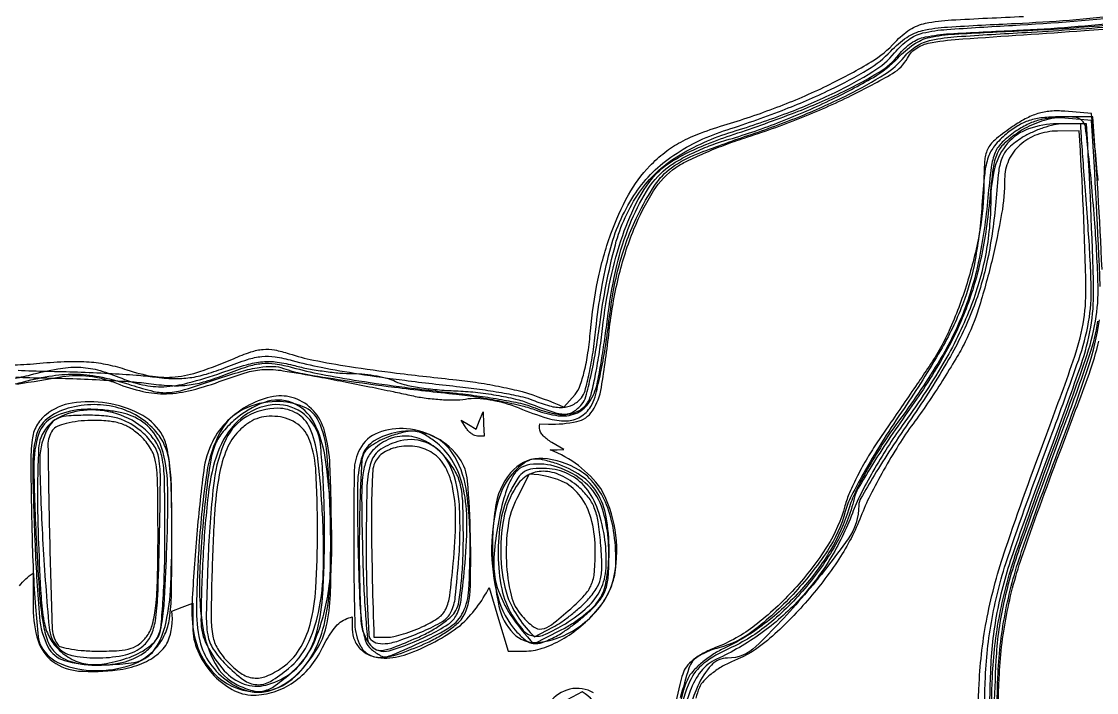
# Model space of a CAD drawing. Extents: x 0 to 564, y 0 to 802.
# Drawn here: x 331.3 to 486.2, y 208 to 304.7 of the extents above; entities that cross this region are included whole.
import ezdxf

# ---------------------------------------------------------------- set-up
doc = ezdxf.new("R2010")
doc.units = 0

msp = doc.modelspace()

# ---------------------------------------------------------------- linework, layer by layer
at = {"color": 253}
for points in [[(330.047688, 253.267905, 0.024664), (332.635132, 253.82489, -0.021356), (336.556807, 254.696261, -0.050416), (339.539833, 254.920975, -0.057248), (342.270418, 254.536368, -0.035383), (345.345764, 253.5, 0.042206), (348.772502, 252.396974, 0.067809), (351.824482, 252.116493, 0.054227), (355.295277, 252.648559, 0.018178), (360.207245, 254.150879, -0.012868), (363.761527, 255.279378, -0.046763), (366.086926, 255.722366, -0.059103), (368.16255, 255.674034, -0.030009), (370.725586, 255.150879, 0.019002), (372.66773, 254.709764, 0.012112), (374.954765, 254.338066, 0.012167), (377.218596, 254.082169, 0.02206), (379.080078, 254, -0.024224), (380.785434, 253.91733, -0.020999), (382.559048, 253.669434, -0.02153), (384.147449, 253.307702, -0.056162), (385.234161, 252.874695, 0.069022), (386.454383, 252.4243, 0.015226), (388.652515, 252.012215, 0.015558), (391.244513, 251.689792, 0.014414), (393.918427, 251.518921, -0.018603), (396.731387, 251.315449, -0.014869), (399.741661, 250.89386, -0.015123), (402.506903, 250.33584, -0.036381), (404.5, 249.714722, 0.011573), (407.870485, 248.477889, 0.077695), (409.621223, 248.171089, 0.146719), (410.859572, 248.517763, 0.0786), (412.062653, 249.5755), (412.062653, 249.5755, 0.107379), (412.639295, 250.686414, 0.010827), (413.361492, 253.597244, 0.013178), (414.063195, 257.146465, 0.010125), (414.648132, 261.054138, -0.032543), (416.903081, 272.568192, -0.086311), (420.39193, 280.162354, -0.104913), (425.770678, 285.263207, -0.063822), (433.79361, 288.868713, 0.01674), (441.67799, 291.554871, 0.022807), (448.572975, 294.530704, 0.025116), (454.016602, 297.527726, 0.080724), (457.131653, 300.230164, -0.059796), (459.143329, 302.127794, -0.102273), (461.230415, 303.09243, -0.040279), (464.652011, 303.60464, -0.002961), (474.131653, 304.194641, 0.012102), (491.786095, 305.617842, 0.044233)], [(470.657928, 194.677429, -0.006561), (470.989764, 211.067392, -0.038848), (471.939419, 219.586014, -0.036629), (474.209137, 228.053195, -0.005436), (480.208832, 244.69574, 0.006033), (484.010048, 255.27949, 0.040452), (485.401478, 260.686295, 0.046098), (485.819144, 265.969464, 0.009178), (484.792084, 290), (480.58313, 290), (480.58313, 290, 0.086956), (476.451984, 289.276073, 0.127947), (473.429028, 287.201469, 0.115689), (471.605541, 283.736789, 0.063067), (470.988129, 278.945251, -0.046809), (470.228688, 271.036318, -0.046283), (468.010963, 263.375328, -0.040371), (464.108386, 255.398016, -0.023538), (458.243744, 246.5, 0.015781), (456.137171, 243.409257, 0.012094), (454.026363, 239.907822, 0.012266), (452.209239, 236.531919, 0.028147), (451.050873, 233.888306, -0.048367), (447.809912, 227.236019, -0.049758), (443.377361, 221.398544, -0.049811), (437.883708, 216.557059, -0.048673), (431.5, 212.854614, 0.118086), (429.24678, 211.093618, 0.081893), (427.665215, 208.258881, 0.026888), (426.014192, 202.760772, 0.002002)]]:
    msp.add_lwpolyline(points, format="xyb", dxfattribs=at)
at = {"color": 250}
for points in [[(330.272455, 255.251386, 0.010963), (333.959961, 255.49646, -0.012789), (337.993071, 255.749706, -0.02816), (341.07975, 255.690521, -0.033747), (343.766712, 255.303797, -0.029229), (346.512817, 254.54718, 0.041326), (350.214673, 253.622839, 0.066701), (353.456799, 253.529167, 0.055173), (357.020561, 254.305738, 0.020046), (361.859192, 256.153992, -0.018928), (364.378048, 257.122568, -0.05994), (366.142155, 257.497673, -0.069772), (367.794912, 257.415723, -0.032489), (369.87674, 256.875671, 0.030608), (373.391874, 255.949663, 0.010375), (378.601135, 255.025192, 0.008467), (385.37351, 254.084933, 0.004188), (394, 253.10907, -0.013203), (397.164743, 252.693129, -0.01131), (400.47187, 252.092346, -0.011458), (403.452408, 251.409432, -0.031703), (409.5, 249.176025), (411.096619, 251.009338), (411.096619, 251.009338, 0.093878), (411.801795, 252.214934, 0.026004), (412.431591, 254.325012, 0.023162), (412.954587, 257.019117, 0.015034), (413.319855, 260.171387), (413.319855, 260.171387, -0.029516), (414.379488, 267.462888, -0.035526), (416.255535, 274.128548, -0.039298), (418.798995, 279.764464, -0.066174), (421.8703, 283.936035, -0.035481), (424.025601, 285.876826, -0.041758), (426.324673, 287.378761, -0.035033), (429.157002, 288.661217, -0.016111), (433, 289.947205, 0.019586), (440.637861, 292.562166, 0.021282), (447.834412, 295.703564, 0.022161), (453.786392, 298.943208, 0.072762), (457.234711, 301.777863, -0.063991), (459.351925, 303.581153, -0.095337), (461.598244, 304.498192, -0.035857), (465.32265, 304.969243, -0.00257), (475.734711, 305.479706, 0.006371)], [(469, 194.528381, -0.011143), (469.3297, 209.32078, -0.037667), (470.484661, 218.909927, -0.033538), (473.130797, 228.769046, -0.007506), (479.010162, 245.166382, 0.005604), (482.883891, 255.842109, 0.039562), (484.290478, 261.177048, 0.047414), (484.720823, 266.291267, 0.010026), (483.743622, 289), (480.621826, 288.966736), (480.621826, 288.966736, 0.084329), (477.647726, 288.428875, 0.097795), (475.187054, 286.946693, 0.103458), (473.571198, 284.718818, 0.10572), (473, 282.047546, -0.043359), (472.56654, 277.058433, -0.016184), (471.12907, 270.168846, -0.016274), (469.237778, 263.35115, -0.040558), (467.300262, 258.559082, -0.01777), (465.980793, 256.14863, -0.007544), (464.050838, 253.011124, -0.007454), (461.888381, 249.721012, -0.009688), (459.805206, 246.776611, 0.018365), (457.72038, 243.718699, 0.012262), (455.551746, 240.077324, 0.012356), (453.620486, 236.438275, 0.023609), (452.283508, 233.411865, -0.053787), (449.119911, 227.279148, -0.034574), (444.253174, 220.914902, -0.034878), (438.814406, 215.544151, -0.082377), (433.957367, 212.599609, 0.036029), (432.356451, 211.821063, 0.034148), (430.853394, 210.808281, 0.036035), (429.651154, 209.725334, 0.091935), (429.008728, 208.74939, 0.035226), (428.48472, 207.211337, 0.00225)]]:
    msp.add_lwpolyline(points, format="xyb", dxfattribs=at)
at = {"color": 8}
for points in [[(330.832886, 254.486685, 0.009695), (335, 254.343872, -0.005016), (339.387376, 254.234643, -0.004641), (343.887104, 254.035606, -0.004633), (347.889788, 253.784106, -0.015442), (350.509308, 253.513611, 0.026192), (353.240582, 253.290786, 0.041506), (355.583549, 253.417274, 0.039187), (357.967092, 253.938359, 0.020478), (360.839386, 254.936707, -0.015695), (363.889198, 256.029543, -0.053081), (365.95718, 256.463028, -0.063002), (367.877034, 256.414495, -0.028926), (370.330078, 255.894348, 0.01886), (374.503825, 254.92121, 0.009012), (379.930023, 253.971184, 0.007576), (386.558134, 253.036128, 0.004469), (394.5, 252.110229, -0.008845), (397.746105, 251.702965, -0.009632), (400.884373, 251.190834, -0.009176), (403.55066, 250.652076, -0.045998), (405, 250.188354, 0.032787), (407.416151, 249.344501, 0.078987), (409.292892, 249.131874, 0.107117), (410.780248, 249.524759, 0.10195), (412.002106, 250.502502), (412.002106, 250.502502, 0.108268), (412.534787, 251.533177, 0.013112), (413.132721, 254.029457, 0.015077), (413.682895, 257.074907, 0.011891), (414.099915, 260.39917, -0.036813), (416.087139, 271.664333, -0.081168), (419.561562, 279.654305, -0.09785), (424.90569, 285.19609, -0.073794), (432.5, 288.969604, 0.012556), (440.940212, 291.945204, 0.020444), (447.921291, 294.937473, 0.023808), (453.306671, 297.833716, 0.0688), (456.596771, 300.485687, -0.053155), (458.90131, 302.464912, -0.096616), (461.169327, 303.452709, -0.039813), (464.773504, 303.955256, -0.003029), (474.596771, 304.475403, 0.01618), (490.101538, 305.706, 0.039603)], [(469.866211, 194.877014, -0.008472), (470.237233, 210.299087, -0.037989), (471.29031, 219.263374, -0.034683), (473.722781, 228.326271, -0.006283), (479.604645, 244.738525, 0.005288), (483.669748, 256.010773, 0.040003), (485.09877, 261.479919, 0.05126), (485.47297, 266.584263, 0.011722), (485.01651, 275.238525, -0.000383), (484.628611, 280.375401, -0.000588), (484.301319, 284.824768, -0.000189), (484.023715, 288.680529, -0.01708), (484, 290), (481.368042, 290), (481.368042, 290, 0.056375), (480.130637, 289.860037, 0.025672), (478.56242, 289.414864, 0.025031), (476.939991, 288.770643, 0.031401), (475.51297, 288.007996, 0.044099), (473.645267, 286.612424, 0.113348), (472.678272, 285.244102, 0.068543), (472.149494, 283.195512, 0.009221), (471.7164, 278.757996, -0.030988), (470.547475, 270.511407, -0.042303), (468.421551, 263.316986, -0.038159), (464.927314, 256.049183, -0.019633), (459.528046, 247.507568, 0.006057), (456.64304, 243.206659, 0.008773), (454.208607, 239.333961, 0.005123), (452.261629, 236.036787, 0.129989), (451.990631, 235.036743, -0.153275), (450.433637, 230.180993, -0.023723), (444.146088, 222.111465, -0.02205), (437.159078, 214.662967, -0.195761), (433.074402, 213, 0.209206), (430.733381, 211.975659, 0.085277), (428.800831, 208.998299, 0.037742), (426.826234, 203.236076, 0.006465)]]:
    msp.add_lwpolyline(points, format="xyb", dxfattribs=at)
at = {"color": 7}
for points in [[(331.023931, 223.409204, -0.084993), (333, 225.244873), (333, 220.193848), (333, 220.193848, 0.076154), (333.720488, 215.490798, 0.159832), (335.848282, 212.516678, 0.139528), (339.560981, 211.1381, 0.05295), (345.138031, 211.291687, 0.054116), (348.336146, 212.079263, 0.080817), (350.842701, 213.484184, 0.098409), (352.435514, 215.365833, 0.127248), (353, 219.786011), (354.5, 220.361633), (356, 220.937256), (356, 217.484375), (356, 217.484375, 0.103103), (356.718469, 214.037171, 0.079626), (358.794666, 210.797119, 0.082683), (361.687289, 208.472212, 0.12871), (364.764679, 207.666687, 0.07916), (367.732934, 208.139584, 0.071787), (370.518131, 209.517113, 0.068636), (372.904359, 211.694618, 0.062351), (374.703766, 214.505005, -0.023798), (375.423908, 215.846833, -0.026687), (376.243618, 217.061836, -0.027373), (377.044025, 218.009018, -0.11248), (379, 218.937256), (379, 217.16864), (379, 217.16864, 0.102519), (379.33946, 215.530441, 0.106137), (380.300117, 214.185181, 0.10094), (381.773788, 213.30585, 0.084396), (383.572876, 213, 0.085766), (386.848728, 213.566078, 0.037884), (390.876862, 215.355072, 0.037846), (394.569343, 217.718417, 0.090586), (398.723053, 223.190369), (400.079834, 218.595154), (401.436646, 214), (403.767975, 214), (403.767975, 214, 0.079537), (406.362409, 214.415336, 0.050037), (409.174866, 215.662781, 0.046073), (411.93585, 217.590606, 0.042442), (414.38089, 220.040833, 0.128634), (416.778418, 225.085694, 0.086695), (416.873413, 231.493492, 0.088474), (414.807934, 237.433937, 0.143565), (407.531189, 243), (408.515594, 243.030396), (409.5, 243.060791), (407.75, 244.080078), (407.75, 244.080078, -0.033089), (407.080236, 244.531996, -0.03895), (406.514065, 245.046463, -0.042751), (406.117936, 245.546572, -0.14716), (406, 246.777771), (407.25, 246.731384), (407.25, 246.731384, 0.062424), (411.358062, 247.091997, 0.197513), (413.589108, 248.625717, 0.10504), (414.895033, 252.000428, 0.011962), (416.009277, 260.143433, -0.030426), (417.362873, 267.894061, -0.038465), (419.585922, 274.819099, -0.043585), (422.41799, 280.331051, -0.099825), (425.623413, 283.698608, -0.039262), (427.191089, 284.622625, -0.011849), (429.705635, 285.77713, -0.011793), (432.597264, 286.942621, -0.012561), (435.480896, 287.944641, 0.016919), (443.500173, 290.809872, 0.019824), (450.885956, 294.078388, 0.017374), (456.849326, 297.267019, 0.139298), (458.991516, 299.484131, -0.134628), (460.395694, 300.964338, -0.097966), (462.53878, 301.743706, -0.021052), (466.951726, 302.237311, -0.000704), (484.5, 303.430389, 0.017068), (495.376906, 304.528406, 0.041237)], [(330.66141, 252.494801, 0.004571), (337.248413, 253.570862, -0.038203), (339.129668, 253.749553, -0.035382), (341.065918, 253.647995, -0.034114), (343.036128, 253.266348, -0.030277), (345.018646, 252.609192, 0.040135), (348.816203, 251.432869, 0.062206), (352.227905, 251.10466, 0.056076), (355.862196, 251.618224, 0.026407), (360.390686, 253.044983, -0.018618), (363.878153, 254.203746, -0.062083), (366.255959, 254.58638, -0.047395), (368.969207, 254.425639, -0.0077), (374.178192, 253.535278, -0.001983), (377.715564, 252.859925, -0.00166), (381.46328, 252.116074, -0.001675), (384.884447, 251.413283, -0.0046), (387.292542, 250.887024, 0.02171), (389.362479, 250.508343, 0.01733), (391.619453, 250.275337, 0.017662), (393.726958, 250.205981, 0.041654), (395.292542, 250.340454, -0.052385), (396.920059, 250.445198, -0.031461), (398.847729, 250.245346, -0.029128), (400.922548, 249.771677, -0.026374), (403, 249.047485, 0.022686), (407.098485, 247.584783, 0.07941), (409.867966, 247.197479, 0.130463), (411.844214, 247.763622, 0.118882), (413.361481, 249.25), (413.361481, 249.25, 0.074892), (413.97422, 250.661627, 0.011637), (414.690331, 253.629692, 0.012741), (415.369139, 257.197851, 0.010782), (415.90863, 261, -0.013249), (416.609735, 265.771901, -0.021766), (417.483967, 269.758011, -0.024337), (418.61496, 273.31209, -0.023949), (420.091217, 276.759033, -0.032103), (422.581652, 281.142021, -0.090719), (425.002224, 283.67942, -0.064981), (428.609672, 285.641919, -0.011002), (436, 288.309937, 0.014675), (443.75627, 291.17467, 0.020631), (450.478207, 294.212105, 0.022254), (455.734019, 297.15313, 0.08596), (458.518951, 299.626251, -0.083787), (460.289528, 301.212271, -0.091077), (462.433506, 302.072662, -0.033253), (466.156684, 302.572666, -0.002649), (476.081512, 303.185974, 0.00618), (488.730661, 304.057322, 0.023184)], [(486.453727, 281.843, 0.007958), (485.5, 291.5), (481.649506, 291.816345), (481.649506, 291.816345, 0.040037), (479.597343, 291.820347, 0.055202), (477.788342, 291.475491, 0.050237), (475.975947, 290.71124, 0.026647), (473.899506, 289.430359, 0.022996), (471.561963, 287.645967, 0.109253), (470.542942, 286.319801, 0.094657), (470.10516, 284.596529, 0.015008), (470, 281.093872, -0.044004), (469.431927, 274.651607, -0.029541), (467.710033, 267.458794, -0.029641), (465.167086, 260.563069, -0.046294), (462.1073, 255.029236, -0.0003), (460.401696, 252.526518, -0.000181), (458.376431, 249.560875, -0.000181), (456.361535, 246.614992, -0.000316), (454.691132, 244.177979, 0.017807), (453.215833, 241.855416, 0.014612), (451.80381, 239.27729, 0.014863), (450.645067, 236.829486, 0.037359), (449.991455, 234.968262, -0.075664), (447.417636, 229.111798, -0.043458), (442.728531, 222.968803, -0.043364), (437.023284, 217.703828, -0.072907), (431.35553, 214.510742, 0.030198), (429.558888, 213.691378, 0.046804), (428.135773, 212.755348, 0.056524), (427.133018, 211.746839, 0.101007), (426.607361, 210.707581, 0.006751), (426.214009, 209.189014, 0.000337), (424.995583, 204.194519, 0.000542)], [(487.032539, 269.016162, 0.008868), (485.7005, 291), (480.926971, 291), (480.926971, 291, 0.026276), (478.46544, 290.870553, 0.051472), (476.546913, 290.465778, 0.056939), (474.880168, 289.712357, 0.040325), (473.20639, 288.520203, 0.046641), (471.554486, 286.843964, 0.089778), (470.643909, 285.19989, 0.055488), (470.129675, 282.854739, 0.009341), (469.732971, 278.270203, -0.028675), (468.745506, 270.409591, -0.046079), (466.916439, 263.911919, -0.040606), (463.746977, 257.31116, -0.017167), (458.495941, 248.994019, 0.009429), (455.592021, 244.548416, 0.010544), (452.96764, 240.157204, 0.009917), (450.890346, 236.334462, 0.053776), (450.037079, 234.137695, -0.081653), (447.45704, 228.451824, -0.039832), (442.505119, 222.182678, -0.03969), (436.769333, 216.910668, -0.105239), (431.791016, 214.479736, 0.030618), (430.677082, 214.128135, 0.02734), (429.570141, 213.631645, 0.02835), (428.624566, 213.073827, 0.072233), (428.034698, 212.541809, 0.100262), (427.497191, 211.541021, 0.003477), (426.242897, 207.276611, 0.006369)], [(476.622955, 110.100281, 0.034348), (477.642544, 123.395882, 0.016782), (477.20549, 140.402771, 0.016254), (475.697043, 156.795624, 0.051711), (473.217804, 167.5, -0.043977), (472.33126, 171.075847, -0.02404), (471.848171, 175.570999, -0.013672), (471.636384, 182.261275, -0.002853), (471.652863, 194, -0.007797), (472.02043, 210.187095, -0.037108), (473.05891, 219.38073, -0.036901), (475.447083, 228.342551, -0.007655), (481.033569, 243.670105, 0.010666), (485.0444, 254.884006, 0.045977), (486.659214, 261.7724, 0.04347)], [(477.757333, 122.926352, 0.018514), (477.543877, 138.692375, 0.018601), (476.194805, 154.025341, 0.036746), (473.78717, 166, -0.024148), (472.668684, 170.918794, -0.026704), (472.075546, 175.760193, -0.01583), (471.831873, 182.369155, -0.003057), (471.842865, 194.335266, -0.008167), (472.210778, 210.076848, -0.03743), (473.254536, 219.150681, -0.036318), (475.651172, 228.089469, -0.007394), (481.265076, 243.5, 0.003567), (485.158882, 253.939623, 0.031169), (486.560471, 258.67878, 0.048238)], [(413.769544, 208.002376, 0.189451), (410.361298, 208.518028, 0.183919), (407.440195, 206.570302, 0.165176)]]:
    msp.add_lwpolyline(points, format="xyb", dxfattribs=at)
at = {"color": 254}
for points in [[(329.116153, 252.244571, 0.017605), (331.614502, 252.819397, -0.027254), (335.795843, 253.696834, -0.045543), (339.38089, 253.916969, -0.045217), (342.964488, 253.484613, -0.026425), (347.143982, 252.358093, 0.020318), (350.3697, 251.44627, 0.075721), (352.465931, 251.270401, 0.056979), (354.803182, 251.698819, 0.008223), (359.426331, 253.187744, -0.011309), (362.997181, 254.313474, -0.030383), (365.594383, 254.899796, -0.04338), (367.563447, 255.046914, -0.086543), (369.094452, 254.760742, 0.045654), (371.873809, 254.002787, 0.006612), (377.673275, 253.056366, 0.006784), (385.087715, 252.049503, 0.003961), (394, 251.033752, -0.012483), (397.164742, 250.61835, -0.010708), (400.47187, 250.027161, -0.01084), (403.45289, 249.360586, -0.030179), (405.5, 248.722839, 0.059242), (408.664374, 247.935087, 0.125243), (411.156258, 248.244537, 0.143529), (412.980746, 249.654261, 0.088314), (414.174286, 252.114624), (414.174286, 252.114624, 0.024754), (414.495976, 253.513666, 0.004206), (414.953987, 256.212616, 0.004582), (415.436703, 259.395279, 0.004066), (415.881683, 262.715515, -0.026517), (417.116947, 269.577275, -0.037342), (418.987858, 275.503738, -0.043259), (421.380146, 280.249653, -0.079649), (424.199585, 283.514465, -0.044848), (425.721009, 284.577559, -0.018693), (427.940838, 285.741333, -0.018315), (430.425456, 286.817864, -0.022576), (432.816498, 287.629089, 0.021441), (440.285814, 290.14442, 0.01966), (447.735962, 293.356102, 0.019464), (454.077354, 296.699983, 0.072969), (457.596771, 299.487457, -0.053331), (459.901308, 301.464201, -0.096985), (462.169327, 302.447411, -0.039937), (465.773159, 302.940063, -0.003036), (475.596771, 303.431244, 0.010848), (487.393798, 304.206013, 0.024758)], [(486.759123, 266.564997, 0.007871), (485.5, 290.5), (481.65799, 290.815857), (481.65799, 290.815857, 0.037802), (479.707564, 290.828438, 0.049066), (477.945774, 290.531143, 0.048435), (476.258051, 289.891987, 0.035493), (474.529022, 288.879456, 0.041315), (472.63719, 287.339212, 0.103269), (471.63747, 285.875076, 0.065898), (471.069675, 283.755004, 0.009925), (470.584686, 279.372742, -0.027474), (469.243409, 270.206994, -0.045227), (467.000259, 262.707298, -0.042801), (463.346949, 255.453766, -0.021809), (457.616241, 247, 0.016547), (455.371008, 243.761802, 0.014445), (453.236004, 240.234375, 0.014673), (451.491532, 236.932442, 0.04114), (450.535553, 234.5, -0.062029), (447.918298, 228.577884, -0.047603), (443.717754, 222.87886, -0.046709), (438.412811, 217.965054, -0.053514), (432.512543, 214.372986, 0.034901), (430.898369, 213.470666, 0.030397), (429.345192, 212.313599, 0.031608), (428.067775, 211.089118, 0.074384), (427.329529, 209.998047, 0.044529), (426.687425, 208.278367, 0.002906), (425.306255, 203.139061, 0.004207)], [(477.18097, 122.253354, 0.018428), (476.907135, 138.538704, 0.018397), (475.423896, 154.891541, 0.031304), (472.834259, 168.368958, -0.022322), (471.747957, 173.52147, -0.027218), (471.21323, 178.420181, -0.016028), (471.065545, 185.056564, -0.002911), (471.257935, 197.368958, -0.00673), (471.793491, 212.706328, -0.040608), (472.821865, 220.600792, -0.033116), (475.160051, 228.827551, -0.003535), (481.980072, 247.5, 0.007339), (485.243944, 256.651573, 0.043942), (486.446129, 261.5625, 0.044911)]]:
    msp.add_lwpolyline(points, format="xyb", dxfattribs=at)
at = {"color": 9}
for points in [[(330.524432, 253.507558, 0.010216), (334.5, 253.377625, -0.005667), (338.731842, 253.277849, -0.004876), (343.178127, 253.079155, -0.004914), (347.209749, 252.819819, -0.014106), (350, 252.533447, 0.021843), (353.039332, 252.268931, 0.042707), (355.466423, 252.371483, 0.041994), (357.867071, 252.887001, 0.020417), (360.830078, 253.922791, -0.015616), (363.888166, 255.024894, -0.05324), (365.956028, 255.461952, -0.063315), (367.874811, 255.414837, -0.02895), (370.330078, 254.894348, 0.01886), (374.503825, 253.92121, 0.009012), (379.930023, 252.971184, 0.007576), (386.558134, 252.036128, 0.004469), (394.5, 251.110229, -0.008845), (397.746105, 250.702965, -0.009632), (400.884373, 250.190834, -0.009176), (403.55066, 249.652076, -0.045998), (405, 249.188354, 0.043211), (407.742682, 248.294067, 0.08335), (410.041309, 248.150192, 0.11172), (411.808789, 248.748344, 0.133427), (413.01236, 250.023132), (413.01236, 250.023132, 0.065129), (413.488068, 251.281812, 0.009686), (414.05957, 253.938316, 0.010763), (414.609286, 257.121497, 0.009084), (415.056885, 260.510498, -0.023695), (416.207466, 267.616505, -0.031702), (417.957123, 273.906937, -0.036028), (420.187967, 279.086402, -0.068366), (422.803864, 282.78772, -0.058309), (424.502453, 284.225847, -0.028657), (426.951393, 285.65667, -0.023757), (430.105493, 287.080224, -0.013921), (434, 288.495728, 0.011253), (442.820486, 291.6484, 0.020975), (449.786442, 294.657185, 0.02488), (454.939026, 297.468152, 0.088516), (457.740753, 299.954041, -0.074026), (459.537285, 301.642921, -0.10086), (461.574757, 302.51807, -0.036807), (465.056322, 302.977056, -0.00267), (474.740753, 303.482605, 0.016639), (490.426004, 304.741522, 0.041365)], [(470.866211, 194.877014, -0.00848), (471.23768, 210.307212, -0.037906), (472.291454, 219.28775, -0.03464), (474.723956, 228.364727, -0.006309), (480.594757, 244.767822, 0.005441), (484.657645, 256.057782, 0.040431), (486.089428, 261.578941, 0.050854), (486.460112, 266.769209, 0.01136), (485.988647, 275.649475, 0.003208), (485.553787, 280.929569, 0.00485), (485.101208, 285.519318, 0.001998), (484.66082, 289.435463, 0.109835), (484.41864, 290.131653, 0.233434), (483.102559, 290.954144, 0.062027), (480.555641, 290.893047, 0.054723), (477.589704, 290.112875, 0.056506), (474.897888, 288.713379, 0.038607), (472.924321, 287.151344, 0.105594), (471.905266, 285.704697, 0.06857), (471.336157, 283.618804, 0.009971), (470.854431, 279.236511, -0.0284), (469.593328, 270.679708, -0.041178), (467.444111, 263.355278, -0.039499), (464.046954, 256.262712, -0.023529), (458.970764, 248.389893, 0.007304), (456.224685, 244.419833, 0.009263), (453.811073, 240.670776, 0.007587), (451.902852, 237.475073, 0.072117), (451.315155, 236, -0.068973), (448.865344, 229.737328, -0.046057), (444.494366, 223.384514, -0.046032), (439.030347, 217.934722, -0.06857), (433.300629, 214.38092, 0.057978), (429.616712, 212.2023, 0.129765), (427.630737, 209.658241, 0.041861), (426.065769, 204.952456, 0.001843)]]:
    msp.add_lwpolyline(points, format="xyb", dxfattribs=at)
at = {"color": 7}
for points in [[(350.71701, 214.457397), (350.71701, 214.457397, 0.069566), (351.991607, 216.439572, 0.072011), (352.654911, 218.672302, 0.032414), (352.939358, 222.2115, 0.003848), (353, 230.090942, 0.005345), (352.929193, 236.714362, 0.020043), (352.673801, 240.864563, 0.031757), (352.210736, 243.644959, 0.088102), (351.434021, 245.460388, 0.131665), (348.34303, 248.220644, 0.077738), (343.603012, 249.749184, 0.077847), (338.63018, 249.756155, 0.132958), (334.860779, 248.080322, 0.095441), (333.503871, 246.462044, 0.096874), (332.854275, 244.463905, 0.033331), (332.662589, 240.952833, 0.002489), (332.826202, 231.372192, 0.005947), (333.023168, 225.572588, 0.008264), (333.347153, 220.384911, 0.005476), (333.736509, 216.063248, 0.09796), (334.141571, 214.735474, 0.178368), (337.036747, 212.163342, 0.089383), (341.905277, 211.201431, 0.084962), (347.047017, 211.992973, 0.135359)], [(371.190735, 210.75), (371.190735, 210.75, 0.04672), (373.856882, 214.205117, 0.083538), (375.240673, 217.504242, 0.049842), (375.848639, 222.123522, 0.008093), (375.98526, 231.184265, 0.010037), (375.782952, 240.734527, 0.057214), (374.997673, 245.741959, 0.118511), (373.388547, 248.647401, 0.12335), (370.65564, 250.452148, 0.129793), (367.62426, 250.69524, 0.077581), (364.185619, 249.505981, 0.072311), (361.035874, 247.198844, 0.082954), (358.844604, 244.185242, 0.084509), (357.579983, 240.016674, 0.00971), (356.534298, 230.236092, 0.010338), (355.8829, 220.442522, 0.073039), (356.358246, 215.70874, 0.116768), (358.684848, 211.222131, 0.135136), (362.670502, 208.546127, 0.145445), (367.235781, 208.391898, 0.142226)], [(395.40451, 246.15448), (394.690979, 247.309021), (395.760071, 246.648254), (396.829193, 245.987549), (397.335632, 247.243774), (397.842102, 248.5), (397.921051, 246.75), (398, 245), (397.059021, 245), (397.059021, 245, -0.100564), (396.646687, 245.083779, -0.05213), (396.184845, 245.339134, -0.048835), (395.747226, 245.712875, -0.053248)], [(389.359589, 215.040894), (389.359589, 215.040894, 0.023643), (391.200111, 215.961422, 0.024784), (392.915775, 217.03849, 0.025438), (394.29487, 218.111077, 0.092134), (394.986725, 218.975159, 0.113918), (395.973367, 222.617541, 0.015418), (396.027836, 230.58371, 0.014485), (395.605315, 238.553531, 0.133044), (394.439301, 241.783203, 0.114431), (391.17457, 244.716122, 0.103137), (386.825928, 246.054138, 0.116633), (382.722708, 245.478961, 0.17885), (380.065826, 243.122986, 0.119137), (379.27367, 240.074671, 0.005184), (379.199142, 228.982544, 0.005369), (379.358286, 217.922572, 0.113062), (380.169373, 214.75, 0.148261), (381.363428, 213.518199, 0.135374), (383.085861, 213.101311, 0.075403), (385.607504, 213.565813, 0.020948)], [(409.961365, 216.480042), (409.961365, 216.480042, 0.059362), (412.852765, 218.440515, 0.065589), (415.093555, 220.967781, 0.069244), (416.51167, 223.858123, 0.080022), (416.994415, 226.884888, 0.037611), (416.650656, 231.356428, 0.057705), (415.626087, 235.099281, 0.068192), (413.955588, 238.026028, 0.090886), (411.688629, 240.074036, 0.121571), (406.434837, 241.765468, 0.218165), (402.276829, 240.199966, 0.151798), (399.73129, 235.308223, 0.056754), (399.222015, 227.5, 0.040111), (400.126964, 220.4928, 0.141913), (402.242264, 216.532333, 0.217608), (405.522373, 215.261005, 0.105002)]]:
    msp.add_lwpolyline(points, format="xyb", close=True, dxfattribs=at)
at = {"color": 254}
for points in [[(348.4552, 212.621155), (348.4552, 212.621155, 0.158493), (350.613991, 214.36968, 0.082904), (352.007999, 217.57515, 0.047742), (352.781367, 222.714058, 0.013491), (353, 230.815491, 0.004944), (352.932877, 237.603664, 0.029649), (352.653942, 241.124603, 0.058107), (352.060422, 243.40687, 0.074139), (350.984375, 245.292725, 0.080291), (348.489489, 247.58934, 0.075821), (345.350067, 249.038475, 0.072441), (341.791043, 249.527216, 0.063802), (338.075134, 249.020264, 0.102883), (335.00944, 247.470368, 0.166312), (333.452351, 245.030678, 0.064008), (332.945003, 240.462617, 0.006168), (333.275848, 229.276245, 0.010107), (333.922304, 218.88241, 0.097473), (335.125404, 214.645287, 0.206388), (337.524425, 212.654205, 0.071542), (342.073212, 212, 0.011745), (344.015495, 212.04563, 0.012513), (345.912743, 212.182472, 0.012164), (347.5353, 212.38035, 0.055229)], [(370.28653, 210.010742), (370.28653, 210.010742, 0.094614), (373.15018, 213.304795, 0.073315), (374.919312, 217.726677, 0.048951), (375.77931, 223.993037, 0.016312), (375.834412, 233.26355, 0.012786), (375.343556, 242.649893, 0.089193), (374.186531, 247.075195, 0.188652), (371.940626, 249.227964, 0.0997), (368.095001, 249.977783, 0.115615), (363.233464, 248.806643, 0.153954), (359.997532, 245.655571, 0.086903), (358.016703, 239.674301, 0.02042), (356.901337, 229.151306, 0.01173), (356.5388, 220.379811, 0.058735), (357.026482, 215.494026, 0.103077), (358.485225, 212.247142, 0.083218), (361.216797, 209.56073, 0.069974), (363.475625, 208.409607, 0.095581), (365.731625, 208.089378, 0.092612), (367.997738, 208.630208, 0.061966)], [(389.23996, 215.427429), (389.23996, 215.427429, 0.039351), (393.117309, 217.520794, 0.139093), (394.966557, 219.626389, 0.097001), (395.784956, 222.820031, 0.013886), (395.986359, 229.600769, 0.039322), (395.385043, 237.427228, 0.106926), (393.394054, 242.58606, 0.163288), (390.055863, 245.207525, 0.132629), (385.495789, 245.565186, 0.088077), (382.171565, 244.309602, 0.179712), (380.445721, 242.168076, 0.078203), (379.765526, 238.123321, 0.008436), (379.825958, 228.609253, 0.004508), (380.050253, 221.653977, 0.023099), (380.387497, 217.807045, 0.042019), (380.903283, 215.474461, 0.154661), (381.756348, 214.25, 0.025568), (383.069172, 213.343529, 0.179198), (383.819111, 213.192642, 0.063717), (384.79366, 213.476412, 0.001445)], [(408.315735, 216.122192), (408.315735, 216.122192, 0.029577), (409.34554, 216.730726, 0.012221), (410.666183, 217.668159, 0.01204), (412.037146, 218.744997, 0.015174), (413.25, 219.809265, 0.041967), (414.740194, 221.45341, 0.087144), (415.534931, 222.985237, 0.062554), (415.902808, 225.009236, 0.013713), (416, 228.552246, 0.043078), (415.58405, 233.371148, 0.093709), (414.284477, 236.833435, 0.107506), (411.951285, 239.287568, 0.069533), (408.421661, 241.025879, 0.021124), (406.42453, 241.592643, 0.085026), (405.163624, 241.674255, 0.109974), (404.120258, 241.323769, 0.04814), (402.942902, 240.448364, 0.139651), (400.074984, 235.850717, 0.067854), (399.068108, 228.941635, 0.066849), (399.951874, 221.867585, 0.120016), (402.724579, 216.751831, 0.04339), (404.02546, 215.543564, 0.138281), (405.113159, 215.100319, 0.119009), (406.370994, 215.258069, 0.028242)]]:
    msp.add_lwpolyline(points, format="xyb", close=True, dxfattribs=at)
at = {"color": 9}
for points in [[(370.346283, 210.999207), (370.346283, 210.999207, 0.114938), (373.628159, 215.582726, 0.060136), (375.526672, 222.379204, 0.047119), (376.038851, 231.185035, 0.026262), (375.087555, 241.895996, 0.086154), (373.433832, 247.006137, 0.177151), (370.357849, 249.788216, 0.185632), (366.326464, 249.858856, 0.095199), (361.924561, 247.223877, 0.042353), (360.215902, 245.415062, 0.075792), (359.200451, 243.645569, 0.052202), (358.544881, 241.233507, 0.011467), (357.952698, 236.973877, 0.017045), (357.007702, 225.349943, 0.051597), (357.45211, 217.432396, 0.084133), (359.225689, 212.204096, 0.157306), (362.420197, 209.144531, 0.044635), (364.615251, 208.311903, 0.126467), (366.240211, 208.276566, 0.100576), (367.900059, 209.038476, 0.022436)], [(349.226379, 213.96344), (349.226379, 213.96344, 0.083171), (350.652992, 215.531085, 0.091113), (351.435326, 217.430817, 0.037687), (351.86407, 220.621224, 0.003881), (352.247681, 228.21344, 0.012728), (352.406373, 237.403425, 0.060073), (351.73349, 242.623795, 0.113323), (350.096411, 245.815934, 0.120209), (347.260834, 247.891968, 0.045399), (345.807517, 248.344642, 0.021563), (343.872982, 248.672928, 0.021171), (341.806044, 248.844129, 0.028089), (339.919678, 248.814209, 0.096228), (335.925123, 247.734984, 0.200451), (333.838184, 245.352646, 0.084967), (333.097949, 240.590733, 0.00955), (333.475922, 229.610657, 0.004352), (333.946316, 222.059105, 0.023757), (334.42981, 217.995338, 0.045612), (335.086699, 215.49673, 0.109728), (336.108246, 213.891785, 0.13361), (338.64915, 212.437796, 0.064983), (342.388042, 211.970558, 0.063364), (346.261075, 212.484865, 0.10234)], [(390, 216.291199), (390, 216.291199, 0.029301), (392.793287, 217.871599, 0.133413), (394.030319, 219.248138, 0.086076), (394.669349, 221.350513, 0.008245), (395.242554, 226.693909, 0.025455), (395.497397, 233.145881, 0.058317), (394.877617, 237.964386, 0.078395), (393.351028, 241.566124, 0.09406), (390.859314, 244.268127, 0.032908), (389.289783, 245.279722, 0.094798), (388.065002, 245.682465, 0.08708), (386.718014, 245.621726, 0.025006), (384.697754, 245.065247, 0.031308), (383.306924, 244.507523, 0.034155), (382.038277, 243.794144, 0.036426), (381.051498, 243.038757, 0.12012), (380.58844, 242.369873, 0.077107), (380.354934, 241.287612, 0.003956), (380.172855, 237.697792, 0.006223), (380.042826, 233.410374, 0.004468), (380, 228.618225, 0.01226), (380.250431, 218.406456, 0.159459), (381.59005, 214.903809, 0.302694), (384.285743, 214.065814, 0.042483)], [(414.433929, 221.209106), (414.433929, 221.209106, 0.101812), (415.507334, 223.691795, 0.042951), (415.941868, 227.316536, 0.041271), (415.747208, 231.283306, 0.05102), (414.891571, 234.881165, 0.132723), (412.574866, 238.272327, 0.097266), (408.587276, 240.521896, 0.115612), (404.578559, 240.881682, 0.239081), (402.06781, 239.126709, 0.056212), (400.838174, 236.039943, 0.025358), (399.902512, 231.777321, 0.02524), (399.406981, 227.483678, 0.062551), (399.598114, 224.328735, 0.0422), (400.024153, 222.788142, 0.024524), (400.777615, 221.021759, 0.024386), (401.71306, 219.313459, 0.037454), (405.148315, 215.035034), (409.008087, 217.00415), (409.008087, 217.00415, 0.025575), (410.600657, 217.922056, 0.02133), (412.194073, 219.051582, 0.021856), (413.564675, 220.213104, 0.053314)], [(413.443298, 196.222534), (413.443298, 196.222534, 0.096513), (414.554276, 198.719821, 0.053778), (414.949989, 202.037842, 0.054752), (414.6427, 205.1587, 0.169219), (412.127838, 208.138794), (409.963684, 206.980591), (407.799561, 205.822327), (408.480225, 201.283325), (408.480225, 201.283325, 0.00625), (408.779444, 199.444942, 0.006902), (409.115612, 197.674568, 0.006465), (409.442788, 196.171898, 0.03479), (410.213989, 194), (411.050293, 194), (411.050293, 194, 0.15828), (411.469982, 194.136271, 0.030151), (412.098206, 194.652863, 0.029476), (412.785975, 195.3716, 0.023365)]]:
    msp.add_lwpolyline(points, format="xyb", close=True, dxfattribs=at)
at = {"color": 253}
for points in [[(369.883118, 210.630676), (369.883118, 210.630676, 0.101367), (372.378995, 213.268578, 0.077266), (373.936684, 216.937805, 0.048071), (374.764967, 222.374943, 0.013778), (375, 230.902771, 0.007515), (374.928288, 235.673748, 0.009304), (374.712143, 240.11158, 0.00789), (374.403715, 243.816597, 0.066213), (374.020081, 245.447205, 0.176458), (371.180046, 248.73376, 0.176805), (366.894207, 249.420303, 0.144759), (362.510606, 247.145532, 0.115919), (359.610657, 242.658752, 0.056768), (358.282854, 236.976896, 0.015184), (357.486187, 227.713554, 0.011696), (357.189869, 218.466631, 0.12217), (358.065155, 214.802612, 0.062109), (360.55462, 211.176933, 0.127101), (363.396667, 209.264946, 0.146038), (366.531157, 209.110192, 0.092845)], [(346.871887, 213.105164), (346.871887, 213.105164, 0.037008), (348.157333, 213.662956, 0.033047), (349.398487, 214.422997, 0.034578), (350.422873, 215.259305, 0.081582), (351.021118, 216.039429, 0.099182), (351.407477, 217.31694, 0.007071), (351.712456, 221.035767, 0.009734), (351.928642, 225.515923, 0.007187), (352, 230.479736, 0.003708), (351.941963, 238.304691, 0.035781), (351.655312, 241.615479, 0.084161), (350.964171, 243.661093, 0.073042), (349.611725, 245.479187, 0.10959), (345.633696, 248.012669, 0.099073), (340.805687, 248.748665, 0.112924), (336.555838, 247.567364, 0.181046), (334.112549, 244.762268, 0.077461), (333.803048, 243.264392, 0.006733), (333.663834, 239.36409, 0.008726), (333.641553, 234.682411, 0.00667), (333.774872, 229.562317, 0.004061), (334.141172, 221.855119, 0.031851), (334.567886, 218.295097, 0.070571), (335.303104, 216.105021, 0.080324), (336.596771, 214.312317, 0.075893), (338.625554, 212.820941, 0.091621), (340.881367, 212.12394, 0.076248), (343.557453, 212.218332, 0.037008)], [(388.346741, 215.934326), (388.346741, 215.934326, 0.025938), (390.152672, 216.821906, 0.026307), (391.848167, 217.887909, 0.027231), (393.217271, 218.968862, 0.089394), (393.929657, 219.868591, 0.08504), (394.347091, 221.121015, 0.01259), (394.685585, 223.774704, 0.013881), (394.921568, 226.96075, 0.011543), (395, 230.357544, 0.008238), (394.917818, 235.345312, 0.046849), (394.583153, 237.975082, 0.076009), (393.835109, 239.892694, 0.04399), (392.411102, 241.923279, 0.081114), (389.962598, 244.025367, 0.109465), (387.208847, 244.967003, 0.118412), (384.477602, 244.625733, 0.106744), (382.079285, 243.079285, 0.101016), (381.046612, 241.516931, 0.067901), (380.521618, 239.435791, 0.03005), (380.34395, 235.984376, 0.00398), (380.465485, 228.667847, 0.004814), (380.631937, 223.802858, 0.00705), (380.879929, 219.526543, 0.003741), (381.166596, 215.928675, 0.117181), (381.445251, 215.088623, 0.129072), (382.258476, 214.314929, 0.157712), (383.284267, 214.116669, 0.062982), (384.930097, 214.532929, 0.00786)], [(409.695679, 217.955994), (409.695679, 217.955994, 0.047978), (412.910331, 220.36663, 0.097594), (414.780777, 222.895103, 0.096968), (415.558959, 225.955389, 0.046925), (415.404419, 230.008911, 0.048233), (414.387205, 234.387371, 0.090135), (412.634205, 237.562569, 0.10978), (410.151102, 239.521267, 0.100219), (406.988159, 240.326965, 0.035426), (405.015561, 240.285189, 0.119118), (403.80209, 239.870743, 0.108668), (402.849992, 238.923727, 0.026924), (401.754272, 237, 0.073188), (400.405653, 232.900212, 0.04626), (400.006443, 227.872086, 0.046769), (400.532133, 222.963795, 0.08706), (401.989044, 219.25, 0.041708), (403.632314, 217.000453, 0.17428), (405.071911, 216.192482, 0.150693), (406.827186, 216.426947, 0.028912)]]:
    msp.add_lwpolyline(points, format="xyb", close=True, dxfattribs=at)
at = {"color": 8}
for points in [[(348.841858, 214.75), (348.841858, 214.75, 0.109713), (349.981067, 216.252128, 0.068871), (350.619938, 218.371529, 0.029516), (350.969096, 221.988449, 0.003731), (351.202637, 229.833679, 0.003012), (351.345982, 238.641361, 0.042071), (351.11211, 241.802734, 0.110308), (350.346761, 243.731986, 0.065708), (348.694244, 245.583679, 0.04313), (347.070862, 246.754326, 0.059347), (345.429989, 247.487091, 0.051508), (343.491027, 247.877151, 0.023903), (340.922791, 248, 0.015784), (338.148935, 247.912416, 0.079298), (336.638901, 247.572533, 0.125113), (335.65736, 246.858993, 0.066534), (334.85376, 245.578369, 0.112708), (333.948711, 241.182739, 0.009271), (334.419167, 229.413261, 0.00716), (335.293045, 217.432707, 0.176362), (336.675629, 214.467224, 0.152508), (338.887123, 213.308274, 0.050859), (342.572411, 213.018776, 0.050869), (346.3315, 213.490693, 0.119781)], [(369.825012, 211.506226), (369.825012, 211.506226, 0.101603), (372.489683, 214.878105, 0.065795), (374.129364, 219.590279, 0.046924), (374.839438, 226.038214, 0.019256), (374.64032, 234.845886, 0.015023), (373.966476, 242.217687, 0.075433), (372.857563, 246.196899, 0.153787), (371.038962, 248.239104, 0.135334), (368.279266, 249, 0.13018), (363.797469, 247.813005, 0.153482), (360.822834, 244.609711, 0.082016), (359.072896, 238.527552, 0.018989), (358.234741, 227.873718, 0.003633), (357.955263, 219.476913, 0.046472), (358.165443, 216.338501, 0.106714), (358.968091, 214.283553, 0.050142), (360.781982, 212.064148, 0.037064), (363.322904, 209.874382, 0.144901), (365.249229, 209.172501, 0.150444), (367.204347, 209.644811, 0.040978)], [(389.261719, 216.897888), (389.261719, 216.897888, 0.03407), (391.99618, 218.297467, 0.145722), (393.218597, 219.635674, 0.086145), (393.832391, 221.778768, 0.00759), (394.351624, 227.413208, 0.036134), (394.388194, 235.575744, 0.099231), (392.883282, 241.108612, 0.171421), (389.968005, 243.923446, 0.168949), (385.911682, 244.304199, 0.081935), (383.115547, 243.106703, 0.174556), (381.698532, 241.269646, 0.071553), (381.11274, 237.826807, 0.006418), (381, 229.04425, 0.004899), (381.04821, 224.124372, 0.007549), (381.195827, 219.871323, 0.00315), (381.398568, 216.260752, 0.182756), (381.666656, 215.666687, 0.153196), (382.686696, 215.133847, 0.084719), (384.105385, 215.12204, 0.048073), (386.149701, 215.658841, 0.013027)], [(412.87793, 221.355591), (412.87793, 221.355591, 0.043718), (414.137556, 222.965365, 0.087773), (414.766174, 224.446022, 0.063093), (414.958621, 226.356854, 0.014274), (414.781616, 229.620056, 0.018062), (414.417124, 232.672179, 0.055472), (413.87114, 234.67762, 0.072201), (412.991603, 236.210949, 0.048912), (411.5979, 237.669434, 0.066849), (409.030366, 239.340125, 0.109026), (406.50845, 239.920441, 0.131492), (404.305354, 239.352012, 0.123526), (402.619141, 237.75, 0.094397), (400.80994, 233.179972, 0.05927), (400.404945, 227.429771, 0.060199), (401.348637, 221.87694, 0.11221), (405.242828, 216.074219), (407.871399, 217.442078), (407.871399, 217.442078, 0.030085), (409.049259, 218.148061, 0.015842), (410.426369, 219.155922, 0.015704), (411.775978, 220.280923, 0.023293)]]:
    msp.add_lwpolyline(points, format="xyb", close=True, dxfattribs=at)
at = {"color": 250}
for points in [[(368.883118, 211.630676), (368.883118, 211.630676, 0.100298), (371.355103, 214.232275, 0.076426), (372.915924, 217.849358, 0.049005), (373.752235, 223.136141, 0.015067), (373.98526, 231.217896, 0.012524), (373.758555, 239.818763, 0.070541), (372.882755, 244.3181, 0.151668), (371.126083, 246.706597, 0.135496), (368.243866, 247.812134, 0.045851), (366.612897, 247.820724, 0.067589), (365.217686, 247.50676, 0.065983), (363.93288, 246.824606, 0.041406), (362.632721, 245.723633, 0.099814), (360.910308, 243.131215, 0.051993), (359.820007, 239.389961, 0.030593), (359.143467, 233.708219, 0.00758), (358.747803, 224.335571, 0.006295), (358.667892, 218.803515, 0.046287), (358.906994, 216.173218, 0.087788), (359.57792, 214.381457, 0.055005), (360.924316, 212.585571, 0.050001), (362.936521, 210.829046, 0.125232), (364.741634, 210.131866, 0.128889), (366.626764, 210.391672, 0.054477)], [(349.443298, 216.222534), (349.443298, 216.222534, 0.092723), (350.210378, 217.912432, 0.03325), (350.67194, 220.527283, 0.021216), (350.928296, 224.416841, 0.005847), (351, 230.548218, 0.003807), (350.942183, 238.142145, 0.038801), (350.650517, 241.276398, 0.091688), (349.93492, 243.21736, 0.070247), (348.516693, 244.984314, 0.047327), (347.067564, 246.108063, 0.064584), (345.571148, 246.805298, 0.0554), (343.775823, 247.162413, 0.025201), (341.38028, 247.246948, 0.024478), (339.474095, 247.124652, 0.033534), (337.783192, 246.816856, 0.037247), (336.463146, 246.37712, 0.142697), (335.796173, 245.838318, 0.156468), (335.13779, 243.690032, 0.002393), (335.372269, 230.535217, 0.002747), (335.738467, 217.507566, 0.130726), (336.493225, 215.010925, 0.192739), (337.027732, 214.615948, 0.022233), (338.516132, 214.296951, 0.024193), (340.394461, 214.073717, 0.017481), (342.502319, 214, 0.015975), (345.39223, 214.092357, 0.061574), (347.153839, 214.425468, 0.09287), (348.388734, 215.092241, 0.069988)], [(389.394928, 217.651306), (389.394928, 217.651306, 0.041272), (391.466563, 218.858075, 0.132746), (392.4818, 220.07106, 0.076857), (393.033186, 221.992016, 0.008169), (393.544281, 226.629272, 0.019386), (393.88618, 232.877373, 0.050344), (393.505295, 237.363213, 0.074497), (392.413642, 240.50891, 0.12769), (390.559143, 242.553223, 0.101965), (388.320915, 243.438913, 0.08572), (385.765884, 243.445435, 0.093033), (383.537151, 242.62176, 0.15447), (382.220581, 241.134949, 0.09135), (381.946347, 239.994745, 0.005746), (381.799496, 236.528709, 0.008312), (381.740324, 232.36995, 0.00607), (382.121094, 216), (384.026611, 216), (384.026611, 216, 0.056626), (384.991359, 216.109612, 0.018041), (386.38958, 216.485077, 0.017747), (387.92935, 217.019222, 0.018894)], [(410.46521, 220.103577), (410.46521, 220.103577, 0.025554), (412.464047, 222.048124, 0.088134), (413.439247, 223.56205, 0.080301), (413.880227, 225.394312, 0.018983), (414, 228.547852, 0.056827), (413.52961, 232.673289, 0.088865), (412.127522, 235.949936, 0.105563), (409.892718, 238.155698, 0.112253), (404.5, 239.5), (402.695129, 236), (402.695129, 236, 0.084397), (401.434891, 232.034643, 0.046218), (401.194912, 226.927078, 0.046457), (401.86948, 222.079451, 0.126786), (403.466095, 219.037476, 0.042671), (405.103005, 217.512705, 0.20683), (406.30368, 217.197479, 0.129624), (407.69586, 217.800865, 0.013436)]]:
    msp.add_lwpolyline(points, format="xyb", close=True, dxfattribs=at)

doc.saveas('drawing.dxf')
